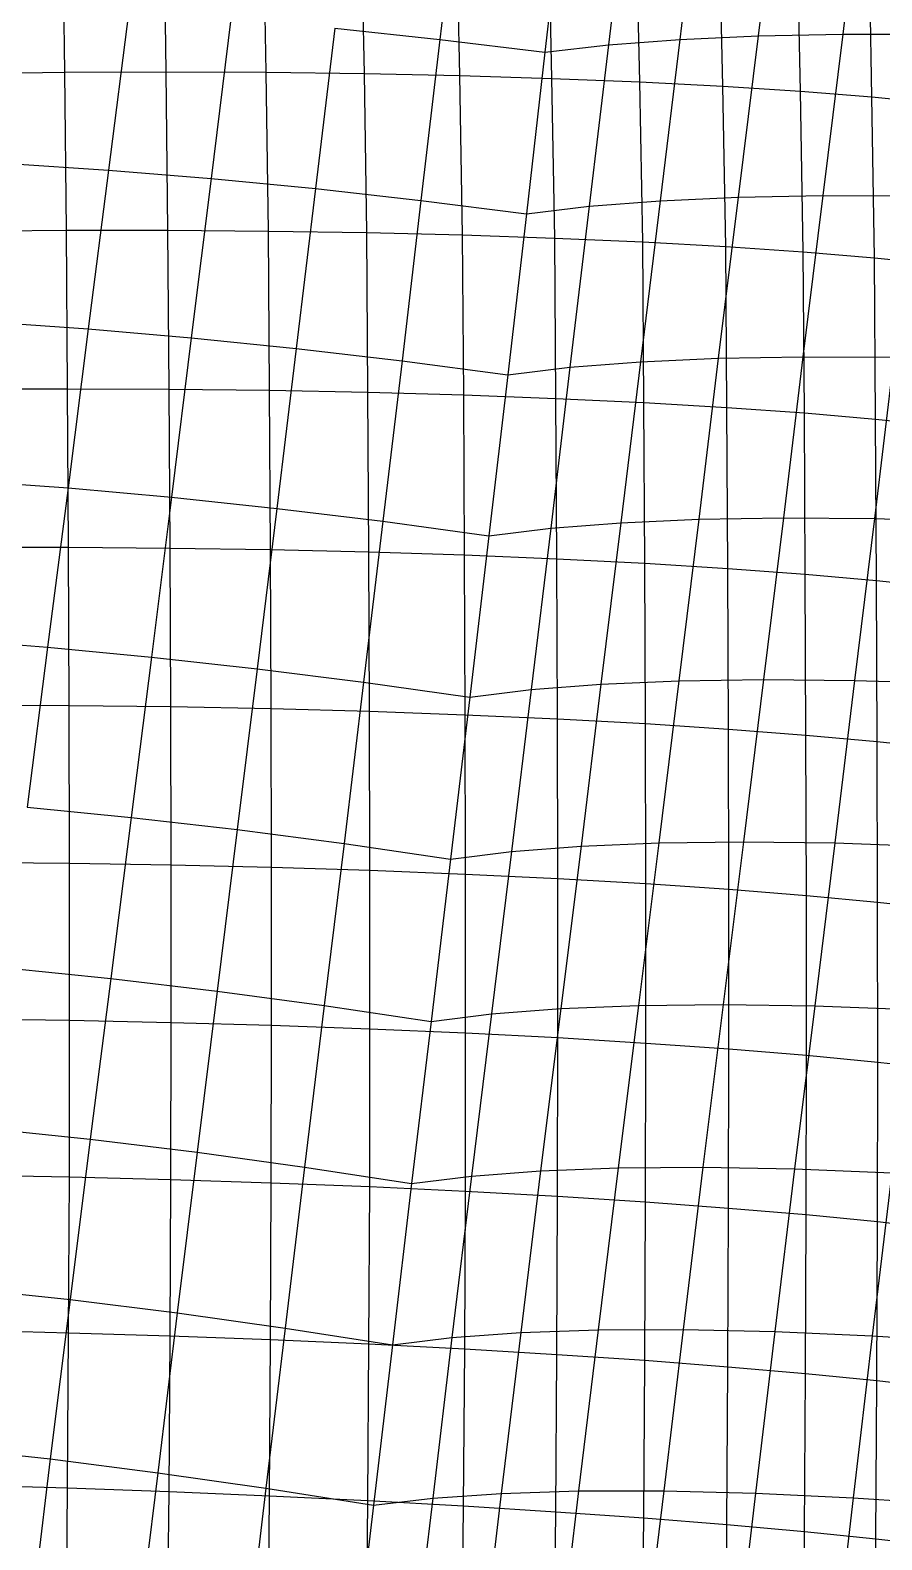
# Model space of a CAD drawing. Extents: x -429 to 429, y -1 to 209.
# Drawn here: x -247.71 to -231.38, y 109.96 to 138.89 of the extents above; entities that cross this region are included whole.
import ezdxf

# ---------------------------------------------------------------- set-up
doc = ezdxf.new("R2010")
doc.units = 0

msp = doc.modelspace()

# ---------------------------------------------------------------- linework, layer by layer
at = {"layer": 'default', "color": 5, "linetype": 'CONTINUOUS'}
for p, q in [((-239.497, 141.801, 45.317), (-239.857, 138.709, 44.809)), ((-234.879, 141.811, 42.095), (-235.258, 138.709, 41.568)), ((-233.373, 141.881, 40.672), (-233.757, 138.779, 40.126)), ((-231.748, 141.917, 39.388), (-232.133, 138.812, 38.827)), ((-237.489, 141.57, 45.311), (-237.842, 138.466, 44.827)), ((-237.489, 141.57, 45.311), (-237.842, 138.466, 44.827)), ((-236.255, 141.707, 43.645), (-236.624, 138.605, 43.139)), ((-245.82, 139.257, 45.875), (-246.207, 136.205, 45.33)), ((-243.863, 139.106, 45.335), (-244.241, 136.045, 44.797)), ((-241.869, 138.923, 44.978), (-242.238, 135.852, 44.453)), ((-241.869, 138.923, 44.978), (-239.857, 138.709, 44.809)), ((-239.857, 138.709, 44.809), (-240.218, 135.626, 44.3)), ((-239.857, 138.709, 44.809), (-237.842, 138.466, 44.827)), ((-237.842, 138.466, 44.827), (-236.624, 138.605, 43.139)), ((-236.624, 138.605, 43.139), (-236.992, 135.512, 42.632)), ((-236.624, 138.605, 43.139), (-235.258, 138.709, 41.568)), ((-235.258, 138.709, 41.568), (-235.635, 135.617, 41.042)), ((-235.258, 138.709, 41.568), (-233.757, 138.779, 40.126)), ((-233.757, 138.779, 40.126), (-234.138, 135.686, 39.583)), ((-233.757, 138.779, 40.126), (-232.133, 138.812, 38.827)), ((-232.133, 138.812, 38.827), (-232.514, 135.717, 38.271)), ((-232.133, 138.812, 38.827), (-230.399, 138.809, 37.681)), ((-237.842, 138.466, 44.827), (-238.197, 135.371, 44.34)), ((-237.842, 138.466, 44.827), (-238.197, 135.371, 44.34)), ((-248.12, 136.33, 46.047), (-246.207, 136.205, 45.33)), ((-246.207, 136.205, 45.33), (-246.596, 133.162, 44.784)), ((-246.207, 136.205, 45.33), (-244.241, 136.045, 44.797)), ((-244.241, 136.045, 44.797), (-244.621, 132.992, 44.257)), ((-244.241, 136.045, 44.797), (-242.238, 135.852, 44.453)), ((-242.238, 135.852, 44.453), (-242.61, 132.788, 43.923)), ((-242.238, 135.852, 44.453), (-240.218, 135.626, 44.3)), ((-235.635, 135.617, 41.042), (-234.138, 135.686, 39.583)), ((-234.138, 135.686, 39.583), (-234.52, 132.601, 39.038)), ((-234.138, 135.686, 39.583), (-232.514, 135.717, 38.271)), ((-232.514, 135.717, 38.271), (-232.895, 132.631, 37.712)), ((-232.514, 135.717, 38.271), (-230.777, 135.711, 37.115)), ((-240.218, 135.626, 44.3), (-240.581, 132.551, 43.786)), ((-240.218, 135.626, 44.3), (-238.197, 135.371, 44.34)), ((-238.197, 135.371, 44.34), (-236.992, 135.512, 42.632)), ((-236.992, 135.512, 42.632), (-237.362, 132.427, 42.119)), ((-236.992, 135.512, 42.632), (-235.635, 135.617, 41.042)), ((-235.635, 135.617, 41.042), (-236.013, 132.533, 40.511)), ((-238.197, 135.371, 44.34), (-238.554, 132.283, 43.846)), ((-238.197, 135.371, 44.34), (-238.554, 132.283, 43.846)), ((-248.517, 133.295, 45.498), (-246.596, 133.162, 44.784)), ((-246.596, 133.162, 44.784), (-246.982, 130.116, 44.251)), ((-246.596, 133.162, 44.784), (-244.621, 132.992, 44.257)), ((-244.621, 132.992, 44.257), (-245, 129.938, 43.727)), ((-244.621, 132.992, 44.257), (-242.61, 132.788, 43.923)), ((-242.61, 132.788, 43.923), (-242.982, 129.724, 43.4)), ((-242.61, 132.788, 43.923), (-240.581, 132.551, 43.786)), ((-240.581, 132.551, 43.786), (-240.947, 129.476, 43.271)), ((-240.581, 132.551, 43.786), (-238.554, 132.283, 43.846)), ((-237.362, 132.427, 42.119), (-236.013, 132.533, 40.511)), ((-236.013, 132.533, 40.511), (-236.386, 129.448, 39.984)), ((-236.013, 132.533, 40.511), (-234.52, 132.601, 39.038)), ((-234.52, 132.601, 39.038), (-234.894, 129.515, 38.5)), ((-234.52, 132.601, 39.038), (-232.895, 132.631, 37.712)), ((-232.895, 132.631, 37.712), (-233.269, 129.542, 37.165)), ((-232.895, 132.631, 37.712), (-231.155, 132.621, 36.546)), ((-231.155, 132.621, 36.546), (-231.525, 129.528, 35.992)), ((-238.554, 132.283, 43.846), (-238.916, 129.198, 43.343)), ((-238.554, 132.283, 43.846), (-238.916, 129.198, 43.343)), ((-238.554, 132.283, 43.846), (-237.362, 132.427, 42.119)), ((-237.362, 132.427, 42.119), (-237.731, 129.342, 41.604)), ((-248.909, 130.257, 44.965), (-246.982, 130.116, 44.251)), ((-246.982, 130.116, 44.251), (-247.375, 127.064, 43.701)), ((-246.982, 130.116, 44.251), (-245, 129.938, 43.727)), ((-245, 129.938, 43.727), (-245.386, 126.876, 43.181)), ((-245, 129.938, 43.727), (-242.982, 129.724, 43.4)), ((-242.982, 129.724, 43.4), (-243.36, 126.652, 42.862)), ((-242.982, 129.724, 43.4), (-240.947, 129.476, 43.271)), ((-240.947, 129.476, 43.271), (-241.319, 126.394, 42.745)), ((-240.947, 129.476, 43.271), (-238.916, 129.198, 43.343)), ((-238.916, 129.198, 43.343), (-237.731, 129.342, 41.604)), ((-237.731, 129.342, 41.604), (-238.107, 126.251, 41.077)), ((-237.731, 129.342, 41.604), (-236.386, 129.448, 39.984)), ((-236.386, 129.448, 39.984), (-236.768, 126.357, 39.444)), ((-236.386, 129.448, 39.984), (-234.894, 129.515, 38.5)), ((-234.894, 129.515, 38.5), (-235.278, 126.422, 37.947)), ((-234.894, 129.515, 38.5), (-233.269, 129.542, 37.165)), ((-233.269, 129.542, 37.165), (-233.652, 126.446, 36.601)), ((-233.269, 129.542, 37.165), (-231.525, 129.528, 35.992)), ((-231.525, 129.528, 35.992), (-231.905, 126.428, 35.42)), ((-231.525, 129.528, 35.992), (-229.681, 129.474, 34.992)), ((-238.916, 129.198, 43.343), (-239.283, 126.105, 42.832)), ((-238.916, 129.198, 43.343), (-239.283, 126.105, 42.832)), ((-249.31, 127.213, 44.415), (-247.375, 127.064, 43.701)), ((-247.375, 127.064, 43.701), (-247.77, 123.996, 43.152)), ((-247.375, 127.064, 43.701), (-245.386, 126.876, 43.181)), ((-245.386, 126.876, 43.181), (-245.773, 123.801, 42.636)), ((-245.386, 126.876, 43.181), (-243.36, 126.652, 42.862)), ((-243.36, 126.652, 42.862), (-243.741, 123.568, 42.322)), ((-243.36, 126.652, 42.862), (-241.319, 126.394, 42.745)), ((-236.768, 126.357, 39.444), (-235.278, 126.422, 37.947)), ((-235.278, 126.422, 37.947), (-235.661, 123.315, 37.393)), ((-235.278, 126.422, 37.947), (-233.652, 126.446, 36.601)), ((-233.652, 126.446, 36.601), (-234.034, 123.335, 36.038)), ((-233.652, 126.446, 36.601), (-231.905, 126.428, 35.42)), ((-231.905, 126.428, 35.42), (-232.284, 123.313, 34.85)), ((-231.905, 126.428, 35.42), (-230.056, 126.369, 34.415)), ((-241.319, 126.394, 42.745), (-241.694, 123.301, 42.214)), ((-241.319, 126.394, 42.745), (-239.283, 126.105, 42.832)), ((-239.283, 126.105, 42.832), (-238.107, 126.251, 41.077)), ((-238.107, 126.251, 41.077), (-238.485, 123.147, 40.546)), ((-238.107, 126.251, 41.077), (-236.768, 126.357, 39.444)), ((-236.768, 126.357, 39.444), (-237.15, 123.252, 38.901)), ((-239.283, 126.105, 42.832), (-239.653, 123.002, 42.313)), ((-239.283, 126.105, 42.832), (-239.653, 123.002, 42.313)), ((-247.77, 123.996, 43.152), (-245.773, 123.801, 42.636)), ((-245.773, 123.801, 42.636), (-246.166, 120.717, 42.079)), ((-245.773, 123.801, 42.636), (-243.741, 123.568, 42.322)), ((-243.741, 123.568, 42.322), (-244.126, 120.475, 41.773)), ((-243.741, 123.568, 42.322), (-241.694, 123.301, 42.214)), ((-241.694, 123.301, 42.214), (-242.072, 120.199, 41.677)), ((-241.694, 123.301, 42.214), (-239.653, 123.002, 42.313)), ((-238.485, 123.147, 40.546), (-237.15, 123.252, 38.901)), ((-237.15, 123.252, 38.901), (-237.537, 120.139, 38.349)), ((-237.15, 123.252, 38.901), (-235.661, 123.315, 37.393)), ((-235.661, 123.315, 37.393), (-236.051, 120.199, 36.828)), ((-235.661, 123.315, 37.393), (-234.034, 123.335, 36.038)), ((-234.034, 123.335, 36.038), (-234.423, 120.216, 35.463)), ((-234.034, 123.335, 36.038), (-232.284, 123.313, 34.85)), ((-232.284, 123.313, 34.85), (-232.671, 120.189, 34.266)), ((-232.284, 123.313, 34.85), (-230.43, 123.248, 33.84)), ((-239.653, 123.002, 42.313), (-240.026, 119.891, 41.791)), ((-239.653, 123.002, 42.313), (-240.026, 119.891, 41.791)), ((-239.653, 123.002, 42.313), (-238.485, 123.147, 40.546)), ((-238.485, 123.147, 40.546), (-238.867, 120.036, 40.009)), ((-248.17, 120.921, 42.591), (-246.166, 120.717, 42.079)), ((-246.166, 120.717, 42.079), (-246.558, 117.634, 41.523)), ((-246.166, 120.717, 42.079), (-244.126, 120.475, 41.773)), ((-244.126, 120.475, 41.773), (-244.511, 117.385, 41.225)), ((-244.126, 120.475, 41.773), (-242.072, 120.199, 41.677)), ((-242.072, 120.199, 41.677), (-242.45, 117.101, 41.14)), ((-242.072, 120.199, 41.677), (-240.026, 119.891, 41.791)), ((-238.867, 120.036, 40.009), (-237.537, 120.139, 38.349)), ((-237.537, 120.139, 38.349), (-237.925, 117.028, 37.798)), ((-237.537, 120.139, 38.349), (-236.051, 120.199, 36.828)), ((-236.051, 120.199, 36.828), (-236.441, 117.085, 36.264)), ((-236.051, 120.199, 36.828), (-234.423, 120.216, 35.463)), ((-234.423, 120.216, 35.463), (-234.813, 117.098, 34.888)), ((-234.423, 120.216, 35.463), (-232.671, 120.189, 34.266)), ((-232.671, 120.189, 34.266), (-233.057, 117.066, 33.683)), ((-232.671, 120.189, 34.266), (-230.811, 120.119, 33.251)), ((-240.026, 119.891, 41.791), (-240.398, 116.784, 41.269)), ((-240.026, 119.891, 41.791), (-240.398, 116.784, 41.269)), ((-240.026, 119.891, 41.791), (-238.867, 120.036, 40.009)), ((-238.867, 120.036, 40.009), (-239.249, 116.928, 39.472)), ((-248.57, 117.846, 42.031), (-246.558, 117.634, 41.523)), ((-246.558, 117.634, 41.523), (-246.945, 114.563, 40.979)), ((-246.558, 117.634, 41.523), (-244.511, 117.385, 41.225)), ((-244.511, 117.385, 41.225), (-244.891, 114.307, 40.687)), ((-244.511, 117.385, 41.225), (-242.45, 117.101, 41.14)), ((-242.45, 117.101, 41.14), (-242.824, 114.016, 40.611)), ((-242.45, 117.101, 41.14), (-240.398, 116.784, 41.269)), ((-240.398, 116.784, 41.269), (-239.249, 116.928, 39.472)), ((-239.249, 116.928, 39.472), (-239.625, 113.833, 38.942)), ((-239.249, 116.928, 39.472), (-237.925, 117.028, 37.798)), ((-237.925, 117.028, 37.798), (-238.306, 113.93, 37.257)), ((-237.925, 117.028, 37.798), (-236.441, 117.085, 36.264)), ((-236.441, 117.085, 36.264), (-236.823, 113.982, 35.712)), ((-236.441, 117.085, 36.264), (-234.813, 117.098, 34.888)), ((-234.813, 117.098, 34.888), (-235.194, 113.99, 34.327)), ((-234.813, 117.098, 34.888), (-233.057, 117.066, 33.683)), ((-233.057, 117.066, 33.683), (-233.435, 113.953, 33.115)), ((-233.057, 117.066, 33.683), (-231.192, 116.99, 32.662)), ((-231.192, 116.99, 32.662), (-231.566, 113.871, 32.089)), ((-240.398, 116.784, 41.269), (-240.767, 113.694, 40.752)), ((-240.398, 116.784, 41.269), (-240.767, 113.694, 40.752)), ((-248.964, 114.781, 41.484), (-246.945, 114.563, 40.979)), ((-246.945, 114.563, 40.979), (-247.325, 111.508, 40.451)), ((-246.945, 114.563, 40.979), (-244.891, 114.307, 40.687)), ((-244.891, 114.307, 40.687), (-245.265, 111.246, 40.164)), ((-244.891, 114.307, 40.687), (-242.824, 114.016, 40.611)), ((-242.824, 114.016, 40.611), (-243.192, 110.951, 40.095)), ((-242.824, 114.016, 40.611), (-240.767, 113.694, 40.752)), ((-238.306, 113.93, 37.257), (-236.823, 113.982, 35.712)), ((-236.823, 113.982, 35.712), (-237.196, 110.896, 35.175)), ((-236.823, 113.982, 35.712), (-235.194, 113.99, 34.327)), ((-235.194, 113.99, 34.327), (-235.566, 110.897, 33.782)), ((-235.194, 113.99, 34.327), (-233.435, 113.953, 33.115)), ((-240.767, 113.694, 40.752), (-241.13, 110.624, 40.245)), ((-240.767, 113.694, 40.752), (-241.13, 110.624, 40.245)), ((-240.767, 113.694, 40.752), (-239.625, 113.833, 38.942)), ((-239.625, 113.833, 38.942), (-239.994, 110.758, 38.424)), ((-239.625, 113.833, 38.942), (-238.306, 113.93, 37.257)), ((-238.306, 113.93, 37.257), (-238.678, 110.849, 36.728)), ((-233.435, 113.953, 33.115), (-233.804, 110.854, 32.563)), ((-233.435, 113.953, 33.115), (-231.566, 113.871, 32.089)), ((-231.566, 113.871, 32.089), (-231.931, 110.767, 31.533)), ((-231.566, 113.871, 32.089), (-229.606, 113.746, 31.261)), ((-249.35, 111.732, 40.954), (-247.325, 111.508, 40.451)), ((-247.325, 111.508, 40.451), (-247.697, 108.471, 39.937)), ((-247.325, 111.508, 40.451), (-245.265, 111.246, 40.164)), ((-245.265, 111.246, 40.164), (-245.632, 108.205, 39.654)), ((-245.265, 111.246, 40.164), (-243.192, 110.951, 40.095)), ((-243.192, 110.951, 40.095), (-243.554, 107.906, 39.591)), ((-243.192, 110.951, 40.095), (-241.13, 110.624, 40.245)), ((-239.994, 110.758, 38.424), (-238.678, 110.849, 36.728)), ((-238.678, 110.849, 36.728), (-239.043, 107.787, 36.213)), ((-238.678, 110.849, 36.728), (-237.196, 110.896, 35.175)), ((-237.196, 110.896, 35.175), (-237.562, 107.827, 34.651)), ((-237.196, 110.896, 35.175), (-235.566, 110.897, 33.782)), ((-235.566, 110.897, 33.782), (-235.93, 107.823, 33.25)), ((-235.566, 110.897, 33.782), (-233.804, 110.854, 32.563)), ((-233.804, 110.854, 32.563), (-234.166, 107.773, 32.026)), ((-233.804, 110.854, 32.563), (-231.931, 110.767, 31.533)), ((-241.13, 110.624, 40.245), (-241.487, 107.576, 39.75)), ((-241.13, 110.624, 40.245), (-241.487, 107.576, 39.75)), ((-241.13, 110.624, 40.245), (-239.994, 110.758, 38.424)), ((-239.994, 110.758, 38.424), (-240.356, 107.703, 37.919)), ((-231.931, 110.767, 31.533), (-232.288, 107.68, 30.992)), ((-231.931, 110.767, 31.533), (-229.966, 110.636, 30.703))]:
    msp.add_line(p, q, dxfattribs=at)
at = {"layer": 'default', "color": 3, "linetype": 'CONTINUOUS'}
for p, q in [((-247.046, 138.081, 72.603), (-247.083, 141.099, 72.299)), ((-245.104, 138.088, 72.431), (-245.147, 141.113, 72.109)), ((-243.185, 138.08, 72.093), (-243.235, 141.112, 71.756)), ((-241.304, 138.056, 71.589), (-241.36, 141.095, 71.243)), ((-239.475, 138.018, 70.924), (-239.537, 141.063, 70.573)), ((-237.711, 137.964, 70.103), (-237.777, 141.015, 69.752)), ((-236.026, 137.896, 69.133), (-236.095, 140.953, 68.784)), ((-234.434, 137.813, 68.021), (-234.503, 140.876, 67.678)), ((-232.946, 137.717, 66.774), (-233.011, 140.785, 66.441)), ((-231.573, 137.609, 65.404), (-231.632, 140.681, 65.083)), ((-248.996, 138.058, 72.606), (-247.046, 138.081, 72.603)), ((-247.046, 138.081, 72.603), (-245.104, 138.088, 72.431)), ((-247.015, 135.053, 72.894), (-247.046, 138.081, 72.603)), ((-245.104, 138.088, 72.431), (-243.185, 138.08, 72.093)), ((-245.069, 135.054, 72.738), (-245.104, 138.088, 72.431)), ((-243.185, 138.08, 72.093), (-241.304, 138.056, 71.589)), ((-243.144, 135.039, 72.411), (-243.185, 138.08, 72.093)), ((-241.304, 138.056, 71.589), (-239.475, 138.018, 70.924)), ((-241.257, 135.009, 71.916), (-241.304, 138.056, 71.589)), ((-239.475, 138.018, 70.924), (-237.711, 137.964, 70.103)), ((-239.422, 134.963, 71.255), (-239.475, 138.018, 70.924)), ((-237.711, 137.964, 70.103), (-236.026, 137.896, 69.133)), ((-237.655, 134.903, 70.435), (-237.711, 137.964, 70.103)), ((-236.026, 137.896, 69.133), (-234.434, 137.813, 68.021)), ((-235.968, 134.829, 69.463), (-236.026, 137.896, 69.133)), ((-234.434, 137.813, 68.021), (-232.946, 137.717, 66.774)), ((-234.376, 134.741, 68.345), (-234.434, 137.813, 68.021)), ((-232.946, 137.717, 66.774), (-231.573, 137.609, 65.404)), ((-232.89, 134.64, 67.09), (-232.946, 137.717, 66.774)), ((-231.573, 137.609, 65.404), (-230.327, 137.488, 63.919)), ((-231.524, 134.527, 65.71), (-231.573, 137.609, 65.404)), ((-248.968, 135.037, 72.877), (-247.015, 135.053, 72.894)), ((-247.015, 135.053, 72.894), (-245.069, 135.054, 72.738)), ((-246.993, 132.017, 73.158), (-247.015, 135.053, 72.894)), ((-245.069, 135.054, 72.738), (-243.144, 135.039, 72.411)), ((-245.046, 132.01, 73.003), (-245.069, 135.054, 72.738)), ((-243.144, 135.039, 72.411), (-241.257, 135.009, 71.916)), ((-243.122, 131.987, 72.677), (-243.144, 135.039, 72.411)), ((-241.257, 135.009, 71.916), (-239.422, 134.963, 71.255)), ((-241.235, 131.95, 72.182), (-241.257, 135.009, 71.916)), ((-239.422, 134.963, 71.255), (-237.655, 134.903, 70.435)), ((-239.4, 131.898, 71.523), (-239.422, 134.963, 71.255)), ((-237.655, 134.903, 70.435), (-235.968, 134.829, 69.463)), ((-237.633, 131.831, 70.704), (-237.655, 134.903, 70.435)), ((-235.968, 134.829, 69.463), (-234.376, 134.741, 68.345)), ((-235.946, 131.751, 69.732), (-235.968, 134.829, 69.463)), ((-234.376, 134.741, 68.345), (-232.89, 134.64, 67.09)), ((-234.354, 131.658, 68.615), (-234.376, 134.741, 68.345)), ((-232.89, 134.64, 67.09), (-231.524, 134.527, 65.71)), ((-232.868, 131.553, 67.361), (-232.89, 134.64, 67.09)), ((-231.524, 134.527, 65.71), (-230.287, 134.403, 64.213)), ((-231.502, 131.436, 65.981), (-231.524, 134.527, 65.71)), ((-248.946, 132.01, 73.14), (-246.993, 132.017, 73.158)), ((-246.993, 132.017, 73.158), (-245.046, 132.01, 73.003)), ((-246.975, 128.98, 73.414), (-246.993, 132.017, 73.158)), ((-245.046, 132.01, 73.003), (-243.122, 131.987, 72.677)), ((-245.029, 128.964, 73.26), (-245.046, 132.01, 73.003)), ((-243.122, 131.987, 72.677), (-241.235, 131.95, 72.182)), ((-243.104, 128.934, 72.935), (-243.122, 131.987, 72.677)), ((-241.235, 131.95, 72.182), (-239.4, 131.898, 71.523)), ((-241.217, 128.89, 72.441), (-241.235, 131.95, 72.182)), ((-239.4, 131.898, 71.523), (-237.633, 131.831, 70.704)), ((-239.383, 128.831, 71.782), (-239.4, 131.898, 71.523)), ((-237.633, 131.831, 70.704), (-235.946, 131.751, 69.732)), ((-237.615, 128.758, 70.964), (-237.633, 131.831, 70.704)), ((-235.946, 131.751, 69.732), (-234.354, 131.658, 68.615)), ((-235.929, 128.672, 69.993), (-235.946, 131.751, 69.732)), ((-234.354, 131.658, 68.615), (-232.868, 131.553, 67.361)), ((-234.336, 128.574, 68.877), (-234.354, 131.658, 68.615)), ((-232.868, 131.553, 67.361), (-231.502, 131.436, 65.981)), ((-232.851, 128.464, 67.624), (-232.868, 131.553, 67.361)), ((-231.502, 131.436, 65.981), (-230.265, 131.308, 64.485)), ((-231.485, 128.343, 66.244), (-231.502, 131.436, 65.981)), ((-248.928, 128.98, 73.395), (-246.975, 128.98, 73.414)), ((-246.975, 128.98, 73.414), (-245.029, 128.964, 73.26)), ((-246.962, 125.949, 73.661), (-246.975, 128.98, 73.414)), ((-245.029, 128.964, 73.26), (-243.104, 128.934, 72.935)), ((-245.016, 125.925, 73.508), (-245.029, 128.964, 73.26)), ((-243.104, 128.934, 72.935), (-241.217, 128.89, 72.441)), ((-243.091, 125.887, 73.184), (-243.104, 128.934, 72.935)), ((-241.217, 128.89, 72.441), (-239.383, 128.831, 71.782)), ((-241.205, 125.835, 72.691), (-241.217, 128.89, 72.441)), ((-239.383, 128.831, 71.782), (-237.615, 128.758, 70.964)), ((-239.37, 125.77, 72.033), (-239.383, 128.831, 71.782)), ((-237.615, 128.758, 70.964), (-235.929, 128.672, 69.993)), ((-237.602, 125.691, 71.216), (-237.615, 128.758, 70.964)), ((-235.929, 128.672, 69.993), (-234.336, 128.574, 68.877)), ((-235.916, 125.599, 70.245), (-235.929, 128.672, 69.993)), ((-234.336, 128.574, 68.877), (-232.851, 128.464, 67.624)), ((-234.324, 125.496, 69.129), (-234.336, 128.574, 68.877)), ((-232.851, 128.464, 67.624), (-231.485, 128.343, 66.244)), ((-232.838, 125.381, 67.877), (-232.851, 128.464, 67.624)), ((-231.485, 128.343, 66.244), (-230.248, 128.212, 64.749)), ((-231.472, 125.257, 66.498), (-231.485, 128.343, 66.244)), ((-248.915, 125.958, 73.641), (-246.962, 125.949, 73.661)), ((-246.962, 125.949, 73.661), (-245.016, 125.925, 73.508)), ((-246.955, 122.928, 73.897), (-246.962, 125.949, 73.661)), ((-245.016, 125.925, 73.508), (-243.091, 125.887, 73.184)), ((-245.008, 122.896, 73.745), (-245.016, 125.925, 73.508)), ((-243.091, 125.887, 73.184), (-241.205, 125.835, 72.691)), ((-243.084, 122.85, 73.421), (-243.091, 125.887, 73.184)), ((-241.205, 125.835, 72.691), (-239.37, 125.77, 72.033)), ((-241.197, 122.79, 72.929), (-241.205, 125.835, 72.691)), ((-239.37, 125.77, 72.033), (-237.602, 125.691, 71.216)), ((-239.363, 122.717, 72.272), (-239.37, 125.77, 72.033)), ((-237.602, 125.691, 71.216), (-235.916, 125.599, 70.245)), ((-237.595, 122.632, 71.456), (-237.602, 125.691, 71.216)), ((-235.916, 125.599, 70.245), (-234.324, 125.496, 69.129)), ((-235.908, 122.534, 70.486), (-235.916, 125.599, 70.245)), ((-234.324, 125.496, 69.129), (-232.838, 125.381, 67.877)), ((-234.316, 122.426, 69.371), (-234.324, 125.496, 69.129)), ((-232.838, 125.381, 67.877), (-231.472, 125.257, 66.498)), ((-232.831, 122.308, 68.119), (-232.838, 125.381, 67.877)), ((-231.472, 125.257, 66.498), (-230.235, 125.123, 65.004)), ((-231.464, 122.18, 66.741), (-231.472, 125.257, 66.498)), ((-248.908, 122.946, 73.876), (-246.955, 122.928, 73.897)), ((-246.955, 122.928, 73.897), (-245.008, 122.896, 73.745)), ((-246.954, 119.916, 74.12), (-246.955, 122.928, 73.897)), ((-245.008, 122.896, 73.745), (-243.084, 122.85, 73.421)), ((-245.007, 119.875, 73.969), (-245.008, 122.896, 73.745)), ((-243.084, 122.85, 73.421), (-241.197, 122.79, 72.929)), ((-243.083, 119.821, 73.647), (-243.084, 122.85, 73.421)), ((-241.197, 122.79, 72.929), (-239.363, 122.717, 72.272)), ((-241.196, 119.753, 73.156), (-241.197, 122.79, 72.929)), ((-239.363, 122.717, 72.272), (-237.595, 122.632, 71.456)), ((-239.362, 119.673, 72.499), (-239.363, 122.717, 72.272)), ((-237.595, 122.632, 71.456), (-235.908, 122.534, 70.486)), ((-237.594, 119.582, 71.683), (-237.595, 122.632, 71.456)), ((-235.908, 122.534, 70.486), (-234.316, 122.426, 69.371)), ((-235.907, 119.479, 70.714), (-235.908, 122.534, 70.486)), ((-234.316, 122.426, 69.371), (-232.831, 122.308, 68.119)), ((-234.315, 119.366, 69.6), (-234.316, 122.426, 69.371)), ((-232.831, 122.308, 68.119), (-231.464, 122.18, 66.741)), ((-232.83, 119.244, 68.349), (-232.831, 122.308, 68.119)), ((-231.464, 122.18, 66.741), (-230.227, 122.044, 65.247)), ((-231.463, 119.113, 66.971), (-231.464, 122.18, 66.741)), ((-248.907, 119.944, 74.099), (-246.954, 119.916, 74.12)), ((-246.959, 116.916, 74.331), (-246.954, 119.916, 74.12)), ((-246.954, 119.916, 74.12), (-245.007, 119.875, 73.969)), ((-245.013, 116.865, 74.181), (-245.007, 119.875, 73.969)), ((-245.007, 119.875, 73.969), (-243.083, 119.821, 73.647)), ((-243.089, 116.802, 73.859), (-243.083, 119.821, 73.647)), ((-243.083, 119.821, 73.647), (-241.196, 119.753, 73.156)), ((-241.202, 116.727, 73.369), (-241.196, 119.753, 73.156)), ((-241.196, 119.753, 73.156), (-239.362, 119.673, 72.499)), ((-239.367, 116.64, 72.713), (-239.362, 119.673, 72.499)), ((-239.362, 119.673, 72.499), (-237.594, 119.582, 71.683)), ((-237.599, 116.542, 71.898), (-237.594, 119.582, 71.683)), ((-237.594, 119.582, 71.683), (-235.907, 119.479, 70.714)), ((-235.913, 116.433, 70.93), (-235.907, 119.479, 70.714)), ((-235.907, 119.479, 70.714), (-234.315, 119.366, 69.6)), ((-234.32, 116.316, 69.816), (-234.315, 119.366, 69.6)), ((-234.315, 119.366, 69.6), (-232.83, 119.244, 68.349)), ((-232.835, 116.19, 68.565), (-232.83, 119.244, 68.349)), ((-232.83, 119.244, 68.349), (-231.463, 119.113, 66.971)), ((-231.468, 116.056, 67.187), (-231.463, 119.113, 66.971)), ((-231.463, 119.113, 66.971), (-230.226, 118.975, 65.477)), ((-248.912, 116.953, 74.309), (-246.959, 116.916, 74.331)), ((-246.973, 113.928, 74.528), (-246.959, 116.916, 74.331)), ((-246.959, 116.916, 74.331), (-245.013, 116.865, 74.181)), ((-245.026, 113.868, 74.378), (-245.013, 116.865, 74.181)), ((-245.013, 116.865, 74.181), (-243.089, 116.802, 73.859)), ((-243.102, 113.796, 74.057), (-243.089, 116.802, 73.859)), ((-243.089, 116.802, 73.859), (-241.202, 116.727, 73.369)), ((-241.215, 113.712, 73.568), (-241.202, 116.727, 73.369)), ((-241.202, 116.727, 73.369), (-239.367, 116.64, 72.713)), ((-239.38, 113.618, 72.913), (-239.367, 116.64, 72.713)), ((-239.367, 116.64, 72.713), (-237.599, 116.542, 71.898)), ((-237.612, 113.513, 72.098), (-237.599, 116.542, 71.898)), ((-237.599, 116.542, 71.898), (-235.913, 116.433, 70.93)), ((-235.925, 113.399, 71.13), (-235.913, 116.433, 70.93)), ((-235.913, 116.433, 70.93), (-234.32, 116.316, 69.816)), ((-234.333, 113.277, 70.017), (-234.32, 116.316, 69.816)), ((-234.32, 116.316, 69.816), (-232.835, 116.19, 68.565)), ((-232.847, 113.148, 68.766), (-232.835, 116.19, 68.565)), ((-232.835, 116.19, 68.565), (-231.468, 116.056, 67.187)), ((-231.48, 113.012, 67.389), (-231.468, 116.056, 67.187)), ((-231.468, 116.056, 67.187), (-230.231, 115.916, 65.694)), ((-248.926, 113.975, 74.505), (-246.973, 113.928, 74.528)), ((-246.994, 110.953, 74.709), (-246.973, 113.928, 74.528)), ((-246.973, 113.928, 74.528), (-245.026, 113.868, 74.378)), ((-245.047, 110.883, 74.56), (-245.026, 113.868, 74.378)), ((-245.026, 113.868, 74.378), (-243.102, 113.796, 74.057)), ((-243.123, 110.802, 74.24), (-243.102, 113.796, 74.057)), ((-243.102, 113.796, 74.057), (-241.215, 113.712, 73.568)), ((-241.236, 110.71, 73.751), (-241.215, 113.712, 73.568)), ((-241.215, 113.712, 73.568), (-239.38, 113.618, 72.913)), ((-239.401, 110.608, 73.096), (-239.38, 113.618, 72.913)), ((-239.38, 113.618, 72.913), (-237.612, 113.513, 72.098)), ((-237.633, 110.497, 72.282), (-237.612, 113.513, 72.098)), ((-237.612, 113.513, 72.098), (-235.925, 113.399, 71.13)), ((-235.946, 110.378, 71.315), (-235.925, 113.399, 71.13)), ((-235.925, 113.399, 71.13), (-234.333, 113.277, 70.017)), ((-234.353, 110.252, 70.201), (-234.333, 113.277, 70.017)), ((-234.333, 113.277, 70.017), (-232.847, 113.148, 68.766)), ((-232.867, 110.119, 68.951), (-232.847, 113.148, 68.766)), ((-232.847, 113.148, 68.766), (-231.48, 113.012, 67.389)), ((-231.5, 109.981, 67.574), (-231.48, 113.012, 67.389)), ((-231.48, 113.012, 67.389), (-230.243, 112.87, 65.895)), ((-248.947, 111.011, 74.685), (-246.994, 110.953, 74.709)), ((-247.024, 107.992, 74.873), (-246.994, 110.953, 74.709)), ((-246.994, 110.953, 74.709), (-245.047, 110.883, 74.56)), ((-245.077, 107.912, 74.725), (-245.047, 110.883, 74.56)), ((-245.047, 110.883, 74.56), (-243.123, 110.802, 74.24)), ((-243.153, 107.821, 74.405), (-243.123, 110.802, 74.24)), ((-243.123, 110.802, 74.24), (-241.236, 110.71, 73.751)), ((-241.265, 107.721, 73.916), (-241.236, 110.71, 73.751)), ((-241.236, 110.71, 73.751), (-239.401, 110.608, 73.096)), ((-239.43, 107.611, 73.263), (-239.401, 110.608, 73.096)), ((-239.401, 110.608, 73.096), (-237.633, 110.497, 72.282)), ((-237.662, 107.494, 72.449), (-237.633, 110.497, 72.282)), ((-237.633, 110.497, 72.282), (-235.946, 110.378, 71.315)), ((-235.975, 107.369, 71.482), (-235.946, 110.378, 71.315)), ((-235.946, 110.378, 71.315), (-234.353, 110.252, 70.201)), ((-234.381, 107.239, 70.369), (-234.353, 110.252, 70.201)), ((-234.353, 110.252, 70.201), (-232.867, 110.119, 68.951)), ((-232.895, 107.103, 69.119), (-232.867, 110.119, 68.951)), ((-232.867, 110.119, 68.951), (-231.5, 109.981, 67.574)), ((-231.528, 106.963, 67.742), (-231.5, 109.981, 67.574)), ((-231.5, 109.981, 67.574), (-230.262, 109.838, 66.081))]:
    msp.add_line(p, q, dxfattribs=at)

doc.saveas('drawing.dxf')
